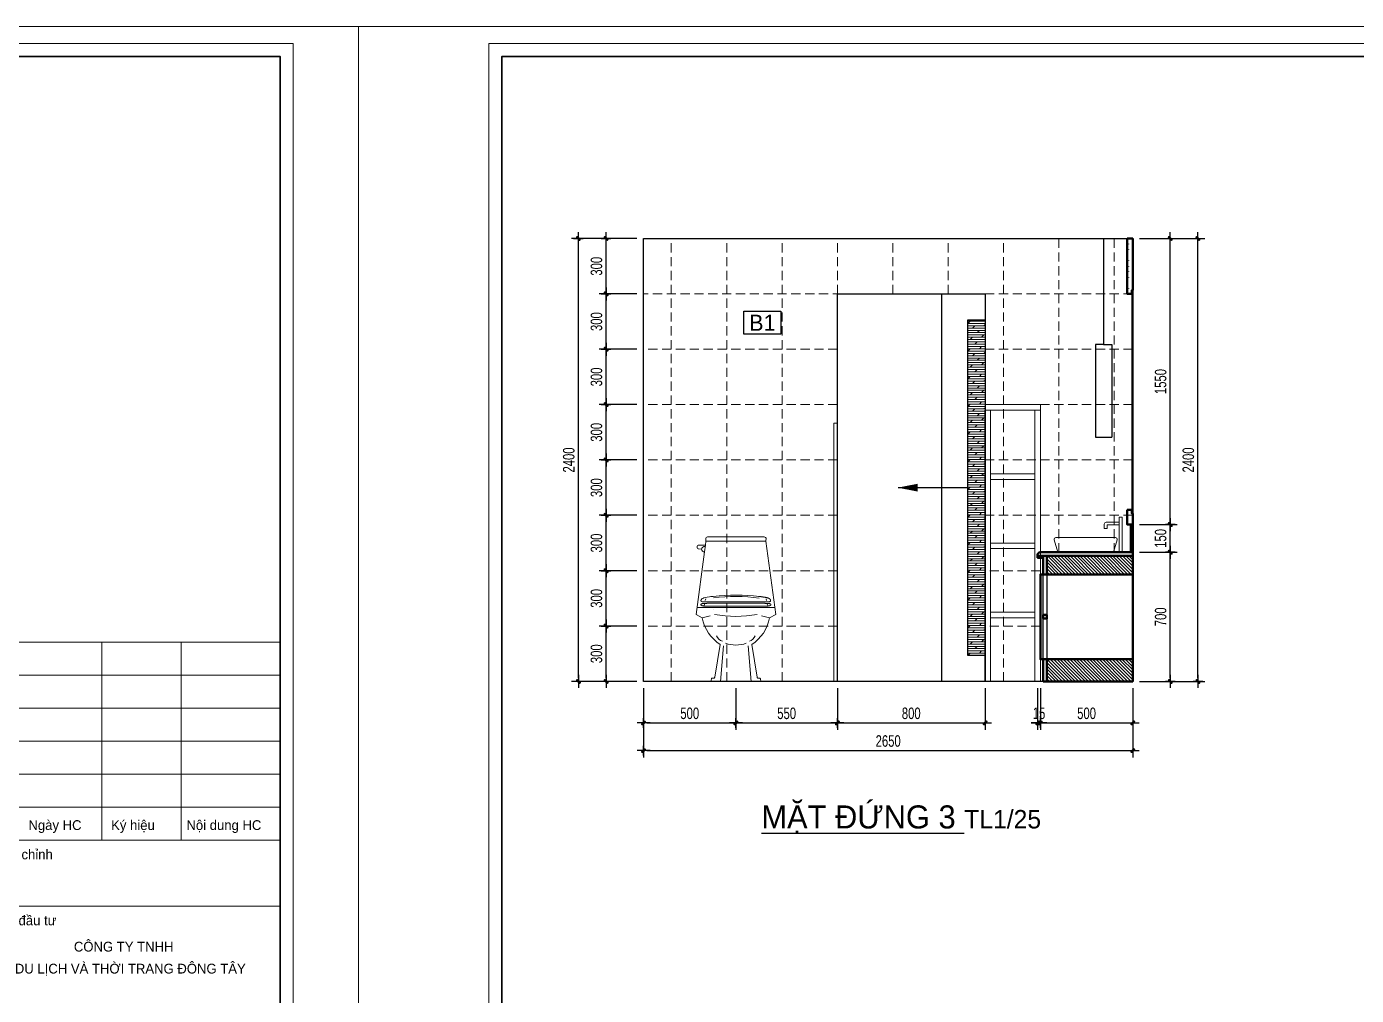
# Model space of a CAD drawing. Header units: inches. Extents: x 88947 to 296847, y 35049 to 161062.
# Drawn here: x 220800 to 228005, y 50801 to 56051 of the extents above; entities that cross this region are included whole.
import ezdxf
from ezdxf.enums import TextEntityAlignment as Align

# ---------------------------------------------------------------- set-up
doc = ezdxf.new("R2010")
doc.units = ezdxf.units.IN
doc.header["$MEASUREMENT"] = 0
doc.header["$PDMODE"] = 1
doc.linetypes.add('HIDDEN', pattern=[0.375, 0.25, -0.125])
for name, color, linetype, lineweight in [('A-Dims', 145, 'Continuous', 25), ('A-Text', 30, 'Continuous', 9), ('A-Wall', 2, 'Continuous', 35), ('DIM', 7, 'Continuous', 25), ('HACTH', 8, 'Continuous', 5), ('KHUNG 2', 144, 'Continuous', 18), ('KY HIEU', 4, 'Continuous', 25), ('NEN', 5, 'Continuous', 9), ('Net thay', 3, 'Continuous', 25), ('NETMANH', 192, 'Continuous', 18), ('THAY', 3, 'Continuous', 18), ('THIETBI', 55, 'Continuous', 13), ('TUONG', 4, 'Continuous', 50), ('vdung', 56, 'Continuous', 9)]:
    doc.layers.add(name, color=color, linetype=linetype, lineweight=lineweight)
doc.layers.add('text', color=2, linetype='Continuous')
doc.styles.add('FRANKO', font='VFRANKO.TTF')
doc.styles.add('VNI-HELVE-CONDENSE', font='VNARIAL.TTF', dxfattribs={"width": 0.7})
doc.dimstyles.new('TAS-25', dxfattribs={"dimscale": 25, "dimtxt": 2.5, "dimasz": 0.7, "dimexe": 1.5, "dimexo": 1.5, "dimgap": 0.8, "dimtad": 1, "dimdec": 0, "dimlfac": 0.5, "dimzin": 3, "dimdsep": 46, "dimtxsty": 'VNI-HELVE-CONDENSE', "dimblk": 'TICK', "dimcen": 2.5, "dimclrt": 71, "dimazin": 2, "dimtfac": 0.75, "dimtdec": 0, "dimtix": 1, "dimtmove": 2, "dimatfit": 2, "dimldrblk": 'TICK123', "dimfxl": 1.5, "dimtolj": 1, "dimtzin": 0, "dimarcsym": 0})
doc.dimstyles.new('TAS-50', dxfattribs={"dimscale": 25, "dimtxt": 2.5, "dimasz": 0.7, "dimexe": 1.5, "dimexo": 1.5, "dimgap": 0.8, "dimtad": 1, "dimdec": 0, "dimzin": 3, "dimdsep": 46, "dimtxsty": 'VNI-HELVE-CONDENSE', "dimblk": 'TICK', "dimcen": 2.5, "dimclrt": 71, "dimazin": 2, "dimtfac": 0.75, "dimtdec": 0, "dimtix": 1, "dimtmove": 2, "dimatfit": 2, "dimldrblk": 'TICK123', "dimfxl": 1.5, "dimtolj": 1, "dimtzin": 0, "dimarcsym": 0})

# ---------------------------------------------------------------- blocks, each defined once
blk = doc.blocks.new('khung ten')
at = {"layer": 'A-Wall', "ltscale": 0.7}
blk.add_lwpolyline([(267204, -219099), (305804, -219099), (305804, -190799), (267204, -190799)], close=True, dxfattribs=at)
at = {"layer": 'KHUNG 2', "ltscale": 0.7}
for p, q in [((301249, -199776), (305804, -199776)), ((303071, -202813), (303071, -199776)), ((304286, -202813), (304286, -199776)), ((301249, -200282), (305804, -200282)), ((301249, -200789), (305804, -200789)), ((305804, -201295), (301249, -201295)), ((301249, -201801), (305804, -201801)), ((301249, -202307), (305804, -202307)), ((301249, -202813), (305804, -202813)), ((301249, -203826), (305804, -203826))]:
    blk.add_line(p, q, dxfattribs=at)
blk.add_lwpolyline([(267004, -219299), (306004, -219299), (306004, -190599), (267004, -190599)], close=True, dxfattribs=at)
at = {"layer": 'NETMANH', "ltscale": 0.7}
blk.add_lwpolyline([(265004, -220042), (307004, -220042), (307004, -190342), (265004, -190342)], close=True, dxfattribs=at)
at = {"layer": 'text', "linetype": 'Continuous', "style": 'FRANKO'}
for s, p in [('Ngaøy HC', (301948, -202657)), ('Kyù hieäu', (303215, -202657)), ('Noäi dung HC', (304369, -202657)), ('Hieäu chænh', (301373, -203106)), ('Chuû ñaàu tö', (301373, -204118)), ('COÂNG TY TNHH ', (302644, -204520)), ('DU LÒCH VAØ THÔØI TRANG ÑOÂNG TAÂY', (301740, -204857))]:
    blk.add_text(s, height=150, dxfattribs=at).set_placement(p)
blk = doc.blocks.new('TICK')
at = {"layer": 'A-Dims', "color": 1}
for p, q in [((0, 1.5), (0, -1.5)), ((-2, 0), (2, 0))]:
    blk.add_line(p, q, dxfattribs=at)
at = {"layer": 'A-Dims', "color": 1, "const_width": 0.788}
blk.add_lwpolyline([(-0.33, -0.35), (0.38, 0.38)], dxfattribs=at)
at = {"layer": 'A-Dims', "color": 1, "const_width": 0.394}
for points in [[(0.24, 0.52, -0.414214), (0.52, 0.52, -1)], [(0.52, 0.52, -0.414214), (0.52, 0.24, -1)], [(-0.47, -0.21, 0.414214), (-0.47, -0.49, 1)], [(-0.47, -0.49, 0.414214), (-0.19, -0.49, 1)]]:
    blk.add_lwpolyline(points, format="xyb", dxfattribs=at)
blk = doc.blocks.new('TICK123')
at = {"layer": 'A-Dims', "color": 1}
blk.add_lwpolyline([(0.05, 0, 0, 0.84, 0), (-2.11, 0, 8.4, 8.4, 0)], format="xyseb", dxfattribs=at)
blk = doc.blocks.new('A$C3B8C3782')
at = {"layer": 'HACTH'}
h = blk.add_hatch(dxfattribs=at)
h.set_pattern_fill('ANSI31', color=256, scale=100, style=0)
h.set_pattern_definition([(45, (-50, 580), (-8.83883, 8.83883), [])])
h.paths.add_polyline_path([(465, 580), (465, 680), (0, 680), (0, 580)])
h = blk.add_hatch(dxfattribs=at)
h.set_pattern_fill('ANSI31', color=256, scale=100, style=0)
h.set_pattern_definition([(45, (-50, 0), (-8.83883, 8.83883), [])])
h.paths.add_polyline_path([(465, 0), (465, 120), (0, 120), (0, 0)])
at = {"layer": 'Net thay'}
for points in [[(157.6, 2400), (157.6, 1825.7)], [(157.6, 1825.7), (113.1, 1825.7), (113.1, 1324.3)], [(157.6, 1825.7), (202.2, 1825.7), (202.2, 1324.3)], [(202.2, 1324.3), (113.1, 1324.3)], [(465, 580), (465, 120)]]:
    blk.add_lwpolyline(points, dxfattribs=at)
blk.add_lwpolyline([(500, 580), (500, 120), (485, 120), (485, 580), (500, 580)], close=True, dxfattribs=at)
at = {"layer": 'THIETBI'}
blk.add_lwpolyline([(0, 2120), (5, 2120), (5, 910), (0, 910)], close=True, dxfattribs=at)
at = {"layer": 'TUONG'}
for points in [[(30, 2129.2), (30, 2100), (5, 2100), (5, 2120), (0, 2120), (0, 2400), (30, 2400), (30, 2370.8)], [(30, 2400), (20, 2400)], [(25, 2370.8), (25, 2369.2)], [(25, 2370.8), (30, 2370.8)], [(25, 2369.2), (30, 2369.2)], [(25, 2340.8), (25, 2339.2)], [(25, 2340.8), (30, 2340.8)], [(25, 2339.2), (30, 2339.2)], [(25, 2310.8), (25, 2309.2)], [(25, 2310.8), (30, 2310.8)], [(25, 2309.2), (30, 2309.2)], [(30, 2369.2), (30, 2340.8)], [(30, 2339.2), (30, 2310.8)], [(30, 2309.2), (30, 2280.8)], [(25, 2280.8), (25, 2279.2)], [(25, 2280.8), (30, 2280.8)], [(25, 2279.2), (30, 2279.2)], [(25, 2250.8), (25, 2249.2)], [(25, 2250.8), (30, 2250.8)], [(25, 2249.2), (30, 2249.2)], [(30, 2279.2), (30, 2250.8)], [(30, 2249.2), (30, 2220.8)], [(25, 2220.8), (25, 2219.2)], [(25, 2220.8), (30, 2220.8)], [(25, 2219.2), (30, 2219.2)], [(25, 2190.8), (25, 2189.2)], [(25, 2190.8), (30, 2190.8)], [(25, 2189.2), (30, 2189.2)], [(30, 2219.2), (30, 2190.8)], [(30, 2189.2), (30, 2160.8)], [(25, 2160.8), (25, 2159.2)], [(25, 2160.8), (30, 2160.8)], [(25, 2159.2), (30, 2159.2)], [(25, 2130.8), (25, 2129.2)], [(25, 2130.8), (30, 2130.8)], [(25, 2129.2), (30, 2129.2)], [(30, 2159.2), (30, 2130.8)], [(0, 850), (0, 700)], [(10, 850), (10, 700)], [(505, 700), (0, 700)], [(0, 700), (0, 0), (485, 0), (485, 120)], [(505, 680), (0, 680)], [(465, 580), (465, 680)], [(505, 700), (515, 690), (515, 680), (485, 680)], [(485, 680), (515, 680), (515, 670), (485, 670)], [(485, 580), (485, 680)], [(465, 0), (465, 120)], [(485, 0), (485, 120)]]:
    blk.add_lwpolyline(points, dxfattribs=at)
for points in [[(30, 930), (5, 930), (5, 910), (0, 910), (0, 850), (30, 850), (30, 930), (30, 930)], [(0, 580), (500, 580), (500, 120), (0, 120)], [(465, 360), (485, 360), (485, 340), (465, 340)]]:
    blk.add_lwpolyline(points, close=True, dxfattribs=at)
at = {"layer": 'vdung', "ltscale": 0.5}
blk.add_lwpolyline([(72.6, 700), (57.6, 700), (57.6, 890.6), (72.6, 890.6)], close=True, dxfattribs=at)
blk.add_lwpolyline([(72.6, 862.7), (144.3, 862.7, -0.414214), (154.3, 852.7), (154.3, 828.2)], format="xyb", dxfattribs=at)
for points in [[(72.6, 847.7), (139.3, 847.7), (139.3, 828.2)], [(154.3, 828.2), (139.3, 828.2)]]:
    blk.add_lwpolyline(points, dxfattribs=at)
blk.add_lwpolyline([(405.8, 700), (426, 767.1, 0.502854), (416.5, 780), (93.5, 780, 0.502854), (84, 767.1), (104.2, 700)], format="xyb", close=True, dxfattribs=at)
blk = doc.blocks.new('Xi-mdung')
for p, q in [((-165.1, 738.6), (-170.2, 702.3)), ((-162.1, 759.3), (162.1, 759.3)), ((-163.4, 447.4), (-166.4, 437.6)), ((163.4, 447.4), (166.4, 437.6)), ((-210.4, 400), (210.4, 400)), ((-189.8, 415.6), (-189.8, 415.6)), ((-189.8, 415.6), (-189.5, 414.9)), ((-189.5, 414.9), (-189.2, 414.3)), ((-189.2, 414.3), (-188.9, 413.9)), ((-188.9, 413.9), (-188.6, 413.6)), ((-188.6, 413.6), (-188.2, 413.3)), ((-188.2, 413.3), (-187.9, 413)), ((-187.9, 413), (-187.6, 412.7)), ((-187.6, 412.7), (-187.2, 412.4)), ((-187.2, 412.4), (-186.9, 412.1)), ((-186.9, 412.1), (-186.5, 411.9)), ((-186.5, 411.9), (-186.1, 411.6)), ((-186.1, 411.6), (-185.7, 411.4)), ((-185.7, 411.4), (-185.3, 411.2)), ((-184.8, 411), (-184.4, 410.8)), ((-184.4, 410.8), (-183.9, 410.6)), ((-183.9, 410.6), (-183.3, 410.4)), ((-183.3, 410.4), (-182.8, 410.2)), ((-182.8, 410.2), (-182.3, 410.1)), ((-182.3, 410.1), (-181.7, 410)), ((-179.1, 432), (-181.9, 432)), ((-179.1, 432), (-181.9, 432)), ((-181.7, 410), (-181.2, 409.8)), ((-181.2, 409.8), (-180.6, 409.7)), ((-180.6, 409.7), (-180, 409.6)), ((-180, 409.6), (-179.4, 409.4)), ((-179.4, 409.4), (-178.8, 409.3)), ((0, 432), (-179.1, 432)), ((-178.8, 409.3), (-178.1, 409.2)), ((-178.1, 409.2), (-177.4, 409.1)), ((-177.4, 409.1), (-176.7, 409)), ((-176.7, 409), (-175.9, 408.8)), ((-175.9, 408.8), (-175.1, 408.7)), ((-175.1, 408.7), (-174.3, 408.6)), ((-174.3, 408.6), (-173.3, 408.4)), ((-173.3, 408.4), (-172.3, 408.3)), ((-170.2, 419.1), (-172.5, 412)), ((-172.3, 408.3), (-171.2, 408.2)), ((-171.2, 408.2), (-170, 408.1)), ((-170, 408.1), (-168.7, 408)), ((0, 408), (-168.7, 408)), ((0, 424), (-136.8, 424)), ((0, 432), (179.1, 432)), ((0, 424), (136.8, 424)), ((0, 408), (168.7, 408)), ((170, 408.1), (168.7, 408)), ((171.2, 408.2), (170, 408.1)), ((170.2, 419.1), (172.5, 412)), ((172.3, 408.3), (171.2, 408.2)), ((173.3, 408.4), (172.3, 408.3)), ((174.3, 408.6), (173.3, 408.4)), ((175.1, 408.7), (174.3, 408.6)), ((175.9, 408.8), (175.1, 408.7)), ((176.7, 409), (175.9, 408.8)), ((177.4, 409.1), (176.7, 409)), ((178.1, 409.2), (177.4, 409.1)), ((178.8, 409.3), (178.1, 409.2)), ((179.4, 409.4), (178.8, 409.3)), ((179.1, 432), (181.9, 432)), ((180, 409.6), (179.4, 409.4)), ((180.6, 409.7), (180, 409.6)), ((181.2, 409.8), (180.6, 409.7)), ((181.7, 410), (181.2, 409.8)), ((182.3, 410.1), (181.7, 410)), ((182.8, 410.2), (182.3, 410.1)), ((183.3, 410.4), (182.8, 410.2)), ((183.9, 410.6), (183.3, 410.4)), ((184.4, 410.8), (183.9, 410.6)), ((184.8, 411), (184.4, 410.8)), ((185.3, 411.2), (184.8, 411)), ((185.7, 411.4), (185.3, 411.2)), ((186.1, 411.6), (185.7, 411.4)), ((186.5, 411.9), (186.1, 411.6)), ((186.9, 412.1), (186.5, 411.9)), ((187.2, 412.4), (186.9, 412.1)), ((187.6, 412.7), (187.2, 412.4)), ((187.9, 413), (187.6, 412.7)), ((188.2, 413.3), (187.9, 413)), ((188.6, 413.6), (188.2, 413.3)), ((188.9, 413.9), (188.6, 413.6)), ((189.2, 414.3), (188.9, 413.9)), ((189.5, 414.9), (189.2, 414.3)), ((189.8, 415.6), (189.5, 414.9)), ((189.8, 415.6), (189.8, 415.6)), ((-182.5, 344), (-138.6, 355.4)), ((182.5, 344), (138.6, 355.4)), ((66.4, 192), (82.9, 0))]:
    blk.add_line(p, q)
blk.add_lwpolyline([(182.5, 344, -0.204545), (85.5, 200), (115, 23, 0.414214), (120, 18), (128, 18, -0.414214), (133, 13), (135.5, 0), (-135.5, 0), (-133, 13, -0.414214), (-128, 18), (-120, 18, 0.414214), (-115, 23), (-85.5, 200, -0.204545), (-182.5, 344), (-215.7, 362.8), (-170.2, 702.3, -0.420661), (-185.7, 715.9), (-201.8, 718.6, -0.414214), (-209.8, 726.6), (-209.8, 730.6, -0.414214), (-201.8, 738.6), (-165.1, 738.6), (-162.1, 759.3), (-163.3, 775.4, -0.283785), (-149, 784.3), (149, 784.3, -0.283785), (163.3, 775.4), (162.1, 759.3), (215.7, 362.8)], format="xyb", close=True)
for points in [[(127.4, 459.8, 0.066661), (-122.7, 460), (-136.4, 459.4), (-143.1, 458), (-156, 456.1), (-166.2, 454.4), (-173, 452.6), (-179.3, 449.8), (-184.1, 447.6), (-189.3, 438.6), (-187.4, 433), (-181.9, 432)], [(126.4, 451.8, 0.066716), (-121.8, 452.1, 0.059522)], [(-104.8, 247.2, 0.247354), (-73, 217.6, 0.247354)], [(73, 217.6, 0.247354), (104.8, 247.2, 0.247354)], [(0, 196.7, 0.092349), (55.8, 207, 0.073236)]]:
    blk.add_lwpolyline(points, format="xyb")
for points in [[(122.7, 460), (127.4, 459.8), (131.2, 459.5), (134.3, 459.3), (136.8, 459.1), (138.9, 458.8), (140.6, 458.5), (142.1, 458.3), (143.6, 458), (145, 457.8), (146.5, 457.5), (148, 457.3), (149.5, 457.1), (151.1, 456.8), (152.6, 456.6), (154.1, 456.4), (155.5, 456.1), (157, 455.9), (158.3, 455.7), (159.7, 455.5), (161, 455.3), (162.2, 455), (163.4, 454.8), (164.5, 454.6), (165.6, 454.4), (166.7, 454.2), (167.6, 453.9), (168.6, 453.7), (169.5, 453.5), (170.4, 453.2), (171.2, 453), (172.1, 452.7), (172.9, 452.5), (173.7, 452.2), (174.5, 451.9), (175.3, 451.5), (176.1, 451.2), (176.9, 450.9), (177.6, 450.6), (178.3, 450.3), (179.1, 449.9), (179.7, 449.6), (180.4, 449.3), (181, 449), (181.7, 448.6), (182.3, 448.2), (182.9, 447.7), (183.5, 447.1), (184.2, 446.5), (184.8, 445.7), (185.4, 444.9), (186, 443.9), (186.5, 443), (187, 441.9), (187.4, 440.9), (187.8, 439.8), (188, 438.7), (188, 437.6), (188, 436.6), (187.7, 435.6), (187.2, 434.7), (186.4, 433.8), (185.2, 433.1), (183.8, 432.5), (181.9, 432)], [(-136.8, 424), (-139.4, 423.8), (-141.7, 423.7), (-143.7, 423.6), (-145.3, 423.6), (-146.8, 423.5), (-148.1, 423.5), (-149.3, 423.5), (-150.4, 423.4), (-151.5, 423.4), (-152.6, 423.3), (-153.7, 423.3), (-154.7, 423.2), (-155.7, 423.2), (-156.7, 423.1), (-157.7, 423), (-158.6, 423), (-159.6, 423), (-160.5, 422.9), (-161.4, 422.9), (-162.3, 422.9), (-163.2, 422.9), (-164.1, 422.9), (-165, 422.9), (-165.9, 422.9), (-166.8, 422.9), (-167.7, 422.9), (-168.7, 422.9), (-169.6, 422.9), (-170.5, 422.8), (-171.5, 422.8), (-172.4, 422.8), (-173.4, 422.7), (-174.3, 422.6), (-175.2, 422.5), (-176.2, 422.4), (-177.1, 422.3), (-178, 422.1), (-178.9, 422), (-179.7, 421.9), (-180.5, 421.7), (-181.3, 421.6), (-182, 421.5), (-182.8, 421.4), (-183.5, 421.2), (-184.3, 421), (-185.1, 420.7), (-186, 420.3), (-187, 419.8), (-188.1, 419.2), (-189, 418.5)], [(-185.3, 411.2), (-184.8, 411)], [(136.8, 424), (139.4, 423.8), (141.7, 423.7), (143.7, 423.6), (145.3, 423.6), (146.8, 423.5), (148.1, 423.5), (149.3, 423.5), (150.4, 423.4), (151.5, 423.4), (152.6, 423.3), (153.7, 423.3), (154.7, 423.2), (155.7, 423.2), (156.7, 423.1), (157.7, 423), (158.6, 423), (159.6, 423), (160.5, 422.9), (161.4, 422.9), (162.3, 422.9), (163.2, 422.9), (164.1, 422.9), (165, 422.9), (165.9, 422.9), (166.8, 422.9), (167.7, 422.9), (168.7, 422.9), (169.6, 422.9), (170.5, 422.8), (171.5, 422.8), (172.4, 422.8), (173.4, 422.7), (174.3, 422.6), (175.2, 422.5), (176.2, 422.4), (177.1, 422.3), (178, 422.1), (178.9, 422), (179.7, 421.9), (180.5, 421.7), (181.3, 421.6), (182, 421.5), (182.8, 421.4), (183.5, 421.2), (184.3, 421), (185.1, 420.7), (186, 420.3), (187, 419.8), (188.1, 419.2), (189, 418.5)], [(-66.4, 192), (-82.9, 0)]]:
    blk.add_lwpolyline(points)
at = {"const_width": 0.05}
for points in [[(-118.7, 400), (-128.8, 367.1)], [(118.7, 400), (128.8, 367.1)]]:
    blk.add_lwpolyline(points, dxfattribs=at)
for centre, radius, start, end in [((-171.3, 716.7), 14.4, 69.50249, 183.06676), ((-184.3, 415.7), 5.46, 149.27618, 180.68617), ((0, 1029.3), 676.7, 260.16585, 279.83415), ((184.3, 415.7), 5.46, 359.31383, 30.72382), ((-0.2, 351.6), 154.9, 248.98349, 270.08838)]:
    blk.add_arc(centre, radius, start, end)
blk = doc.blocks.new('syb-floor')
at = {"linetype": 'Continuous'}
blk.add_lwpolyline([(-4.79, -2.5), (-4.79, 2.5), (3.22, 2.5), (3.22, -2.5)], close=True, dxfattribs=at)
blk.add_attdef('SYB-FLOOR', text='', height=2.5, dxfattribs=at).set_placement((-0.78, 0), align=Align.MIDDLE_CENTER)
blk = doc.blocks.new('*D4254')
at = {"layer": 'Defpoints', "color": 0}
for p in [(224142.6, 52502.6), (224642.6, 52502.6), (224642.6, 52277.3)]:
    blk.add_point(p, dxfattribs=at)
at = {"layer": 'DIM', "color": 0, "lineweight": -2}
for p, q in [((224142.6, 52465.1), (224142.6, 52239.8)), ((224642.6, 52465.1), (224642.6, 52239.8)), ((224160.1, 52277.3), (224625.1, 52277.3))]:
    blk.add_line(p, q, dxfattribs=at)
at = {"layer": 'DIM', "color": 0, "lineweight": -2, "xscale": 17.5, "yscale": 17.5, "zscale": 17.5, "rotation": 180}
blk.add_blockref('TICK', (224142.6, 52277.3), dxfattribs=at)
at = {"layer": 'DIM', "color": 0, "lineweight": -2, "xscale": 17.5, "yscale": 17.5, "zscale": 17.5}
blk.add_blockref('TICK', (224642.6, 52277.3), dxfattribs=at)
at = {"layer": 'DIM', "color": 71, "insert": (224392.6, 52329.2), "char_height": 62.5, "attachment_point": 5, "style": 'VNI-HELVE-CONDENSE'}
blk.add_mtext('\\A1;500', dxfattribs=at)
blk = doc.blocks.new('*D4255')
at = {"layer": 'Defpoints', "color": 0}
for p in [(224642.6, 52502.6), (225192.6, 52502.6), (225192.6, 52277.3)]:
    blk.add_point(p, dxfattribs=at)
at = {"layer": 'DIM', "color": 0, "lineweight": -2}
for p, q in [((224642.6, 52465.1), (224642.6, 52239.8)), ((225192.6, 52465.1), (225192.6, 52239.8)), ((224660.1, 52277.3), (225175.1, 52277.3))]:
    blk.add_line(p, q, dxfattribs=at)
at = {"layer": 'DIM', "color": 0, "lineweight": -2, "xscale": 17.5, "yscale": 17.5, "zscale": 17.5, "rotation": 180}
blk.add_blockref('TICK', (224642.6, 52277.3), dxfattribs=at)
at = {"layer": 'DIM', "color": 0, "lineweight": -2, "xscale": 17.5, "yscale": 17.5, "zscale": 17.5}
blk.add_blockref('TICK', (225192.6, 52277.3), dxfattribs=at)
at = {"layer": 'DIM', "color": 71, "insert": (224917.6, 52329.2), "char_height": 62.5, "attachment_point": 5, "style": 'VNI-HELVE-CONDENSE'}
blk.add_mtext('\\A1;550', dxfattribs=at)
blk = doc.blocks.new('*D4256')
at = {"layer": 'Defpoints', "color": 0}
for p in [(225192.6, 52502.6), (225992.6, 52502.6), (225992.6, 52277.3)]:
    blk.add_point(p, dxfattribs=at)
at = {"layer": 'DIM', "color": 0, "lineweight": -2}
for p, q in [((225192.6, 52465.1), (225192.6, 52239.8)), ((225992.6, 52465.1), (225992.6, 52239.8)), ((225210.1, 52277.3), (225975.1, 52277.3))]:
    blk.add_line(p, q, dxfattribs=at)
at = {"layer": 'DIM', "color": 0, "lineweight": -2, "xscale": 17.5, "yscale": 17.5, "zscale": 17.5, "rotation": 180}
blk.add_blockref('TICK', (225192.6, 52277.3), dxfattribs=at)
at = {"layer": 'DIM', "color": 0, "lineweight": -2, "xscale": 17.5, "yscale": 17.5, "zscale": 17.5}
blk.add_blockref('TICK', (225992.6, 52277.3), dxfattribs=at)
at = {"layer": 'DIM', "color": 71, "insert": (225592.6, 52329.2), "char_height": 62.5, "attachment_point": 5, "style": 'VNI-HELVE-CONDENSE'}
blk.add_mtext('\\A1;800', dxfattribs=at)
blk = doc.blocks.new('*D4257')
at = {"layer": 'Defpoints', "color": 0}
for p in [(226277.6, 52502.6), (226292.6, 52502.6), (226292.6, 52277.3)]:
    blk.add_point(p, dxfattribs=at)
at = {"layer": 'DIM', "color": 0, "lineweight": -2}
for p, q in [((226277.6, 52465.1), (226277.6, 52239.8)), ((226292.6, 52465.1), (226292.6, 52239.8)), ((226260.1, 52277.3), (226242.6, 52277.3)), ((226277.6, 52277.3), (226292.6, 52277.3)), ((226310.1, 52277.3), (226327.6, 52277.3))]:
    blk.add_line(p, q, dxfattribs=at)
at = {"layer": 'DIM', "color": 0, "lineweight": -2, "xscale": 17.5, "yscale": 17.5, "zscale": 17.5}
blk.add_blockref('TICK', (226277.6, 52277.3), dxfattribs=at)
at = {"layer": 'DIM', "color": 0, "lineweight": -2, "xscale": 17.5, "yscale": 17.5, "zscale": 17.5, "rotation": 180}
blk.add_blockref('TICK', (226292.6, 52277.3), dxfattribs=at)
at = {"layer": 'DIM', "color": 71, "insert": (226285.1, 52329.2), "char_height": 62.5, "attachment_point": 5, "style": 'VNI-HELVE-CONDENSE'}
blk.add_mtext('\\A1;15', dxfattribs=at)
blk = doc.blocks.new('*D4258')
at = {"layer": 'Defpoints', "color": 0}
for p in [(226292.6, 52502.6), (226792.6, 52502.6), (226792.6, 52277.3)]:
    blk.add_point(p, dxfattribs=at)
at = {"layer": 'DIM', "color": 0, "lineweight": -2}
for p, q in [((226292.6, 52465.1), (226292.6, 52239.8)), ((226792.6, 52465.1), (226792.6, 52239.8)), ((226310.1, 52277.3), (226775.1, 52277.3))]:
    blk.add_line(p, q, dxfattribs=at)
at = {"layer": 'DIM', "color": 0, "lineweight": -2, "xscale": 17.5, "yscale": 17.5, "zscale": 17.5, "rotation": 180}
blk.add_blockref('TICK', (226292.6, 52277.3), dxfattribs=at)
at = {"layer": 'DIM', "color": 0, "lineweight": -2, "xscale": 17.5, "yscale": 17.5, "zscale": 17.5}
blk.add_blockref('TICK', (226792.6, 52277.3), dxfattribs=at)
at = {"layer": 'DIM', "color": 71, "insert": (226542.6, 52329.2), "char_height": 62.5, "attachment_point": 5, "style": 'VNI-HELVE-CONDENSE'}
blk.add_mtext('\\A1;500', dxfattribs=at)
blk = doc.blocks.new('*D4259')
at = {"layer": 'Defpoints', "color": 0}
for p in [(224142.6, 52352.5), (226792.6, 52352.6), (226792.6, 52127.3)]:
    blk.add_point(p, dxfattribs=at)
at = {"layer": 'DIM', "color": 0, "lineweight": -2}
for p, q in [((224142.6, 52315), (224142.6, 52089.8)), ((226792.6, 52315.1), (226792.6, 52089.8)), ((224160.1, 52127.3), (226775.1, 52127.3))]:
    blk.add_line(p, q, dxfattribs=at)
at = {"layer": 'DIM', "color": 0, "lineweight": -2, "xscale": 17.5, "yscale": 17.5, "zscale": 17.5, "rotation": 180}
blk.add_blockref('TICK', (224142.6, 52127.3), dxfattribs=at)
at = {"layer": 'DIM', "color": 0, "lineweight": -2, "xscale": 17.5, "yscale": 17.5, "zscale": 17.5}
blk.add_blockref('TICK', (226792.6, 52127.3), dxfattribs=at)
at = {"layer": 'DIM', "color": 71, "insert": (225467.6, 52179.2), "char_height": 62.5, "attachment_point": 5, "style": 'VNI-HELVE-CONDENSE'}
blk.add_mtext('\\A1;2650', dxfattribs=at)
blk = doc.blocks.new('*D4260')
at = {"layer": 'Defpoints', "color": 0}
for p in [(226792.6, 53202.6), (226995.9, 53202.6), (226792.6, 52502.6)]:
    blk.add_point(p, dxfattribs=at)
at = {"layer": 'DIM', "color": 0, "lineweight": -2}
for p, q in [((226830.1, 53202.6), (227033.4, 53202.6)), ((226995.9, 52520.1), (226995.9, 53185.1)), ((226830.1, 52502.6), (227033.4, 52502.6))]:
    blk.add_line(p, q, dxfattribs=at)
at = {"layer": 'DIM', "color": 0, "lineweight": -2, "xscale": 17.5, "yscale": 17.5, "zscale": 17.5}
for p, rotation in [((226995.9, 53202.6), 90), ((226995.9, 52502.6), 270)]:
    blk.add_blockref('TICK', p, dxfattribs=dict(at, rotation=rotation))
at = {"layer": 'DIM', "color": 71, "insert": (226944, 52852.6), "char_height": 62.5, "attachment_point": 5, "rotation": 90, "style": 'VNI-HELVE-CONDENSE'}
blk.add_mtext('\\A1;700', dxfattribs=at)
blk = doc.blocks.new('*D4261')
at = {"layer": 'Defpoints', "color": 0}
for p in [(226792.6, 53352.6), (226995.9, 53352.6), (226792.6, 53202.6)]:
    blk.add_point(p, dxfattribs=at)
at = {"layer": 'DIM', "color": 0, "lineweight": -2}
for p, q in [((226830.1, 53352.6), (227033.4, 53352.6)), ((226995.9, 53220.1), (226995.9, 53335.1)), ((226830.1, 53202.6), (227033.4, 53202.6))]:
    blk.add_line(p, q, dxfattribs=at)
at = {"layer": 'DIM', "color": 0, "lineweight": -2, "xscale": 17.5, "yscale": 17.5, "zscale": 17.5}
for p, rotation in [((226995.9, 53352.6), 90), ((226995.9, 53202.6), 270)]:
    blk.add_blockref('TICK', p, dxfattribs=dict(at, rotation=rotation))
at = {"layer": 'DIM', "color": 71, "insert": (226944, 53277.6), "char_height": 62.5, "attachment_point": 5, "rotation": 90, "style": 'VNI-HELVE-CONDENSE'}
blk.add_mtext('\\A1;150', dxfattribs=at)
blk = doc.blocks.new('*D4262')
at = {"layer": 'Defpoints', "color": 0}
for p in [(226942.6, 54902.6), (227145.9, 54902.6), (226830.1, 52502.6)]:
    blk.add_point(p, dxfattribs=at)
at = {"layer": 'DIM', "color": 0, "lineweight": -2}
for p, q in [((226980.1, 54902.6), (227183.4, 54902.6)), ((227145.9, 52520.1), (227145.9, 54885.1)), ((226867.6, 52502.6), (227183.4, 52502.6))]:
    blk.add_line(p, q, dxfattribs=at)
at = {"layer": 'DIM', "color": 0, "lineweight": -2, "xscale": 17.5, "yscale": 17.5, "zscale": 17.5}
for p, rotation in [((227145.9, 54902.6), 90), ((227145.9, 52502.6), 270)]:
    blk.add_blockref('TICK', p, dxfattribs=dict(at, rotation=rotation))
at = {"layer": 'DIM', "color": 71, "insert": (227094, 53702.6), "char_height": 62.5, "attachment_point": 5, "rotation": 90, "style": 'VNI-HELVE-CONDENSE'}
blk.add_mtext('\\A1;2400', dxfattribs=at)
blk = doc.blocks.new('*D4263')
at = {"layer": 'Defpoints', "color": 0}
for p in [(226792.6, 54902.6), (226995.9, 54902.6), (226792.6, 53352.6)]:
    blk.add_point(p, dxfattribs=at)
at = {"layer": 'DIM', "color": 0, "lineweight": -2}
for p, q in [((226830.1, 54902.6), (227033.4, 54902.6)), ((226995.9, 53370.1), (226995.9, 54885.1)), ((226830.1, 53352.6), (227033.4, 53352.6))]:
    blk.add_line(p, q, dxfattribs=at)
at = {"layer": 'DIM', "color": 0, "lineweight": -2, "xscale": 17.5, "yscale": 17.5, "zscale": 17.5}
for p, rotation in [((226995.9, 54902.6), 90), ((226995.9, 53352.6), 270)]:
    blk.add_blockref('TICK', p, dxfattribs=dict(at, rotation=rotation))
at = {"layer": 'DIM', "color": 71, "insert": (226944, 54127.6), "char_height": 62.5, "attachment_point": 5, "rotation": 90, "style": 'VNI-HELVE-CONDENSE'}
blk.add_mtext('\\A1;1550', dxfattribs=at)
blk = doc.blocks.new('*D4279')
at = {"layer": 'Defpoints', "color": 0}
for p in [(223939.4, 52802.6), (224142.6, 52802.6), (224142.6, 52502.6)]:
    blk.add_point(p, dxfattribs=at)
at = {"layer": 'DIM', "color": 0, "lineweight": -2}
for p, q in [((224105.1, 52802.6), (223901.9, 52802.6)), ((223939.4, 52520.1), (223939.4, 52785.1)), ((224105.1, 52502.6), (223901.9, 52502.6))]:
    blk.add_line(p, q, dxfattribs=at)
at = {"layer": 'DIM', "color": 0, "lineweight": -2, "xscale": 17.5, "yscale": 17.5, "zscale": 17.5}
for p, rotation in [((223939.4, 52802.6), 90), ((223939.4, 52502.6), 270)]:
    blk.add_blockref('TICK', p, dxfattribs=dict(at, rotation=rotation))
at = {"layer": 'DIM', "color": 71, "insert": (223887.4, 52652.6), "char_height": 62.5, "attachment_point": 5, "rotation": 90, "style": 'VNI-HELVE-CONDENSE'}
blk.add_mtext('\\A1;300', dxfattribs=at)
blk = doc.blocks.new('*D4280')
at = {"layer": 'Defpoints', "color": 0}
for p in [(223939.4, 53102.6), (224142.6, 53102.6), (224142.6, 52802.6)]:
    blk.add_point(p, dxfattribs=at)
at = {"layer": 'DIM', "color": 0, "lineweight": -2}
for p, q in [((224105.1, 53102.6), (223901.9, 53102.6)), ((223939.4, 52820.1), (223939.4, 53085.1)), ((224105.1, 52802.6), (223901.9, 52802.6))]:
    blk.add_line(p, q, dxfattribs=at)
at = {"layer": 'DIM', "color": 0, "lineweight": -2, "xscale": 17.5, "yscale": 17.5, "zscale": 17.5}
for p, rotation in [((223939.4, 53102.6), 90), ((223939.4, 52802.6), 270)]:
    blk.add_blockref('TICK', p, dxfattribs=dict(at, rotation=rotation))
at = {"layer": 'DIM', "color": 71, "insert": (223887.4, 52952.6), "char_height": 62.5, "attachment_point": 5, "rotation": 90, "style": 'VNI-HELVE-CONDENSE'}
blk.add_mtext('\\A1;300', dxfattribs=at)
blk = doc.blocks.new('*D4281')
at = {"layer": 'Defpoints', "color": 0}
for p in [(223939.4, 53402.6), (224142.6, 53402.6), (224142.6, 53102.6)]:
    blk.add_point(p, dxfattribs=at)
at = {"layer": 'DIM', "color": 0, "lineweight": -2}
for p, q in [((224105.1, 53402.6), (223901.9, 53402.6)), ((223939.4, 53120.1), (223939.4, 53385.1)), ((224105.1, 53102.6), (223901.9, 53102.6))]:
    blk.add_line(p, q, dxfattribs=at)
at = {"layer": 'DIM', "color": 0, "lineweight": -2, "xscale": 17.5, "yscale": 17.5, "zscale": 17.5}
for p, rotation in [((223939.4, 53402.6), 90), ((223939.4, 53102.6), 270)]:
    blk.add_blockref('TICK', p, dxfattribs=dict(at, rotation=rotation))
at = {"layer": 'DIM', "color": 71, "insert": (223887.4, 53252.6), "char_height": 62.5, "attachment_point": 5, "rotation": 90, "style": 'VNI-HELVE-CONDENSE'}
blk.add_mtext('\\A1;300', dxfattribs=at)
blk = doc.blocks.new('*D4282')
at = {"layer": 'Defpoints', "color": 0}
for p in [(223939.4, 53702.6), (224142.6, 53702.6), (224142.6, 53402.6)]:
    blk.add_point(p, dxfattribs=at)
at = {"layer": 'DIM', "color": 0, "lineweight": -2}
for p, q in [((224105.1, 53702.6), (223901.9, 53702.6)), ((223939.4, 53420.1), (223939.4, 53685.1)), ((224105.1, 53402.6), (223901.9, 53402.6))]:
    blk.add_line(p, q, dxfattribs=at)
at = {"layer": 'DIM', "color": 0, "lineweight": -2, "xscale": 17.5, "yscale": 17.5, "zscale": 17.5}
for p, rotation in [((223939.4, 53702.6), 90), ((223939.4, 53402.6), 270)]:
    blk.add_blockref('TICK', p, dxfattribs=dict(at, rotation=rotation))
at = {"layer": 'DIM', "color": 71, "insert": (223887.4, 53552.6), "char_height": 62.5, "attachment_point": 5, "rotation": 90, "style": 'VNI-HELVE-CONDENSE'}
blk.add_mtext('\\A1;300', dxfattribs=at)
blk = doc.blocks.new('*D4283')
at = {"layer": 'Defpoints', "color": 0}
for p in [(223939.4, 54002.6), (224142.6, 54002.6), (224142.6, 53702.6)]:
    blk.add_point(p, dxfattribs=at)
at = {"layer": 'DIM', "color": 0, "lineweight": -2}
for p, q in [((224105.1, 54002.6), (223901.9, 54002.6)), ((223939.4, 53720.1), (223939.4, 53985.1)), ((224105.1, 53702.6), (223901.9, 53702.6))]:
    blk.add_line(p, q, dxfattribs=at)
at = {"layer": 'DIM', "color": 0, "lineweight": -2, "xscale": 17.5, "yscale": 17.5, "zscale": 17.5}
for p, rotation in [((223939.4, 54002.6), 90), ((223939.4, 53702.6), 270)]:
    blk.add_blockref('TICK', p, dxfattribs=dict(at, rotation=rotation))
at = {"layer": 'DIM', "color": 71, "insert": (223887.4, 53852.6), "char_height": 62.5, "attachment_point": 5, "rotation": 90, "style": 'VNI-HELVE-CONDENSE'}
blk.add_mtext('\\A1;300', dxfattribs=at)
blk = doc.blocks.new('*D4284')
at = {"layer": 'Defpoints', "color": 0}
for p in [(223939.4, 54302.6), (224142.6, 54302.6), (224142.6, 54002.6)]:
    blk.add_point(p, dxfattribs=at)
at = {"layer": 'DIM', "color": 0, "lineweight": -2}
for p, q in [((224105.1, 54302.6), (223901.9, 54302.6)), ((223939.4, 54020.1), (223939.4, 54285.1)), ((224105.1, 54002.6), (223901.9, 54002.6))]:
    blk.add_line(p, q, dxfattribs=at)
at = {"layer": 'DIM', "color": 0, "lineweight": -2, "xscale": 17.5, "yscale": 17.5, "zscale": 17.5}
for p, rotation in [((223939.4, 54302.6), 90), ((223939.4, 54002.6), 270)]:
    blk.add_blockref('TICK', p, dxfattribs=dict(at, rotation=rotation))
at = {"layer": 'DIM', "color": 71, "insert": (223887.4, 54152.6), "char_height": 62.5, "attachment_point": 5, "rotation": 90, "style": 'VNI-HELVE-CONDENSE'}
blk.add_mtext('\\A1;300', dxfattribs=at)
blk = doc.blocks.new('*D4285')
at = {"layer": 'Defpoints', "color": 0}
for p in [(223939.4, 54602.6), (224142.6, 54602.6), (224142.6, 54302.6)]:
    blk.add_point(p, dxfattribs=at)
at = {"layer": 'DIM', "color": 0, "lineweight": -2}
for p, q in [((224105.1, 54602.6), (223901.9, 54602.6)), ((223939.4, 54320.1), (223939.4, 54585.1)), ((224105.1, 54302.6), (223901.9, 54302.6))]:
    blk.add_line(p, q, dxfattribs=at)
at = {"layer": 'DIM', "color": 0, "lineweight": -2, "xscale": 17.5, "yscale": 17.5, "zscale": 17.5}
for p, rotation in [((223939.4, 54602.6), 90), ((223939.4, 54302.6), 270)]:
    blk.add_blockref('TICK', p, dxfattribs=dict(at, rotation=rotation))
at = {"layer": 'DIM', "color": 71, "insert": (223887.4, 54452.6), "char_height": 62.5, "attachment_point": 5, "rotation": 90, "style": 'VNI-HELVE-CONDENSE'}
blk.add_mtext('\\A1;300', dxfattribs=at)
blk = doc.blocks.new('*D4286')
at = {"layer": 'Defpoints', "color": 0}
for p in [(223789.4, 54902.6), (223992.6, 54902.6), (224105.1, 52502.6)]:
    blk.add_point(p, dxfattribs=at)
at = {"layer": 'DIM', "color": 0, "lineweight": -2}
for p, q in [((223955.1, 54902.6), (223751.9, 54902.6)), ((223789.4, 52520.1), (223789.4, 54885.1)), ((224067.6, 52502.6), (223751.9, 52502.6))]:
    blk.add_line(p, q, dxfattribs=at)
at = {"layer": 'DIM', "color": 0, "lineweight": -2, "xscale": 17.5, "yscale": 17.5, "zscale": 17.5}
for p, rotation in [((223789.4, 54902.6), 90), ((223789.4, 52502.6), 270)]:
    blk.add_blockref('TICK', p, dxfattribs=dict(at, rotation=rotation))
at = {"layer": 'DIM', "color": 71, "insert": (223737.5, 53702.6), "char_height": 62.5, "attachment_point": 5, "rotation": 90, "style": 'VNI-HELVE-CONDENSE'}
blk.add_mtext('\\A1;2400', dxfattribs=at)
blk = doc.blocks.new('*D4287')
at = {"layer": 'Defpoints', "color": 0}
for p in [(223939.4, 54902.6), (224142.6, 54902.6), (224142.6, 54602.6)]:
    blk.add_point(p, dxfattribs=at)
at = {"layer": 'DIM', "color": 0, "lineweight": -2}
for p, q in [((224105.1, 54902.6), (223901.9, 54902.6)), ((223939.4, 54620.1), (223939.4, 54885.1)), ((224105.1, 54602.6), (223901.9, 54602.6))]:
    blk.add_line(p, q, dxfattribs=at)
at = {"layer": 'DIM', "color": 0, "lineweight": -2, "xscale": 17.5, "yscale": 17.5, "zscale": 17.5}
for p, rotation in [((223939.4, 54902.6), 90), ((223939.4, 54602.6), 270)]:
    blk.add_blockref('TICK', p, dxfattribs=dict(at, rotation=rotation))
at = {"layer": 'DIM', "color": 71, "insert": (223887.4, 54752.6), "char_height": 62.5, "attachment_point": 5, "rotation": 90, "style": 'VNI-HELVE-CONDENSE'}
blk.add_mtext('\\A1;300', dxfattribs=at)

msp = doc.modelspace()

# ---------------------------------------------------------------- hatches: boundary and pattern name
at = {"layer": 'HACTH'}
h = msp.add_hatch(dxfattribs=at)
h.set_pattern_fill('DOLMIT', color=256, scale=50, style=0)
h.set_pattern_definition([(0, (225899.187, 52642.601), (0, 12.5), []), (45, (225899.187, 52642.6), (-25, 25), [17.6777, -35.3554])])
h.paths.add_polyline_path([(225992.6, 52642.6), (225992.6, 54462.6), (225899.2, 54462.6), (225899.2, 52642.6)])

# ---------------------------------------------------------------- linework, layer by layer
msp.add_lwpolyline([(225992.6, 52502.6), (225992.6, 53972.6)])
at = {"layer": 'NEN', "linetype": 'HIDDEN', "ltscale": 200}
for points in [[(224292.6, 52502.6), (224292.6, 54902.6)], [(224592.6, 52502.6), (224592.6, 54902.6)], [(224892.6, 52502.6), (224892.6, 54902.6)], [(225192.6, 52502.6), (225192.6, 54902.6)], [(225492.6, 54602.6), (225492.6, 54902.6)], [(225792.6, 54602.6), (225792.6, 54902.6)], [(226092.6, 52502.6), (226092.6, 54902.6)], [(226392.6, 53202.6), (226392.6, 54902.6)], [(226692.6, 53202.6), (226692.6, 54902.6)], [(226792.6, 54602.6), (224142.6, 54602.6)], [(225192.6, 54302.6), (224142.6, 54302.6)], [(226792.6, 54302.6), (225992.6, 54302.6)], [(225192.6, 54002.6), (224142.6, 54002.6)], [(226792.6, 54002.6), (225992.6, 54002.6)], [(225192.6, 53702.6), (224142.6, 53702.6)], [(226792.6, 53702.6), (225992.6, 53702.6)], [(225192.6, 53402.6), (224142.6, 53402.6)], [(226792.6, 53402.6), (225992.6, 53402.6)], [(225192.6, 53102.6), (224142.6, 53102.6)], [(226292.6, 53102.6), (225992.6, 53102.6)], [(225192.6, 52802.6), (224142.6, 52802.6)], [(226292.6, 52802.6), (225992.6, 52802.6)]]:
    msp.add_lwpolyline(points, dxfattribs=at)
at = {"layer": 'Net thay'}
for points in [[(224142.6, 52502.6), (224142.6, 54902.6), (226792.6, 54902.6), (226792.6, 52502.6)], [(225192.6, 54602.6), (225992.6, 54602.6), (225992.6, 52502.6), (225192.6, 52502.6)]]:
    msp.add_lwpolyline(points, close=True, dxfattribs=at)
for points in [[(225992.6, 52502.6), (225759.2, 52502.6), (225759.2, 54602.6), (225992.6, 54602.6)], [(225992.6, 52642.6), (225899.2, 52642.6), (225899.2, 54462.6), (225992.6, 54462.6)]]:
    msp.add_lwpolyline(points, dxfattribs=at)
at = {"layer": 'THAY'}
for points in [[(226262.6, 52502.6), (226292.6, 52502.6), (226292.6, 54002.6), (225992.6, 54002.6), (225992.6, 52502.6), (226022.6, 52502.6)], [(226192.6, 54002.6), (225992.6, 54002.6)], [(226292.6, 53972.6), (225992.6, 53972.6)], [(226262.6, 52502.6), (226262.6, 53972.6), (226022.6, 53972.6), (226022.6, 52502.6)], [(226092.6, 54002.6), (226292.6, 54002.6)], [(226022.6, 53627.6), (226262.6, 53627.6)], [(226022.6, 53597.6), (226262.6, 53597.6)], [(226022.6, 53252.6), (226262.6, 53252.6)], [(226022.6, 53222.6), (226262.6, 53222.6)], [(226022.6, 52877.6), (226262.6, 52877.6)], [(226022.6, 52847.6), (226262.6, 52847.6)]]:
    msp.add_lwpolyline(points, dxfattribs=at)
at = {"layer": 'vdung'}
msp.add_lwpolyline([(225992.6, 54602.6), (225192.6, 54602.6)], dxfattribs=at)
msp.add_lwpolyline([(225192.6, 52502.6), (225192.6, 53902.6), (225172.6, 53902.6), (225172.6, 52502.6)], close=True, dxfattribs=at)

# ---------------------------------------------------------------- block references
at = {"layer": 'A-Text', "xscale": 0.3535714285681024, "yscale": 0.3535714286845177, "zscale": 0.3535714286832132}
for p in [(114049.4, 123350.9), (128899.4, 123350.9)]:
    msp.add_blockref('khung ten', p, dxfattribs=at)
at = {"layer": 'KY HIEU'}
ref = msp.add_blockref('syb-floor', (224805.5, 54446.3), dxfattribs=dict(at, xscale=25, yscale=25, zscale=25))
ref.add_attrib('SYB-FLOOR', 'B1', dxfattribs={"layer": '0', "linetype": 'Continuous', "height": 87.5, "style": 'FRANKO'}).set_placement((224785.8, 54446.3), align=Align.MIDDLE_CENTER)
at = {"layer": 'vdung', "xscale": -1}
msp.add_blockref('A$C3B8C3782', (226792.6, 52502.6), dxfattribs=at)
at = {"layer": 'vdung'}
msp.add_blockref('Xi-mdung', (224642.6, 52502.6), dxfattribs=at)

# ---------------------------------------------------------------- texts
at = {"layer": 'text', "insert": (224780.5, 51830.6), "char_height": 125, "width": 2569.855, "attachment_point": 1, "style": 'FRANKO'}
msp.add_mtext('{\\LMAËT ÑÖÙNG 3 \\H0.8x;\\lTL1/25}', dxfattribs=at)

# ---------------------------------------------------------------- dimensions: what is measured, and where the dimension line sits
at = {"layer": 'DIM'}
for base, p1, p2, picture, middle in [((223789.4, 54902.6), (224105.1, 52502.6), (223992.6, 54902.6), '*D4286', (223737.5, 53702.6)), ((223939.4, 54902.6), (224142.6, 54602.6), (224142.6, 54902.6), '*D4287', (223887.4, 54752.6)), ((226995.9, 54902.6), (226792.6, 53352.6), (226792.6, 54902.6), '*D4263', (226944, 54127.6)), ((227145.9, 54902.6), (226830.1, 52502.6), (226942.6, 54902.6), '*D4262', (227094, 53702.6)), ((223939.4, 54602.6), (224142.6, 54302.6), (224142.6, 54602.6), '*D4285', (223887.4, 54452.6)), ((223939.4, 54302.6), (224142.6, 54002.6), (224142.6, 54302.6), '*D4284', (223887.4, 54152.6)), ((223939.4, 54002.6), (224142.6, 53702.6), (224142.6, 54002.6), '*D4283', (223887.4, 53852.6)), ((223939.4, 53702.6), (224142.6, 53402.6), (224142.6, 53702.6), '*D4282', (223887.4, 53552.6)), ((223939.4, 53402.6), (224142.6, 53102.6), (224142.6, 53402.6), '*D4281', (223887.4, 53252.6)), ((226995.9, 53352.6), (226792.6, 53202.6), (226792.6, 53352.6), '*D4261', (226944, 53277.6)), ((226995.9, 53202.6), (226792.6, 52502.6), (226792.6, 53202.6), '*D4260', (226944, 52852.6)), ((223939.4, 53102.6), (224142.6, 52802.6), (224142.6, 53102.6), '*D4280', (223887.4, 52952.6)), ((223939.4, 52802.6), (224142.6, 52502.6), (224142.6, 52802.6), '*D4279', (223887.4, 52652.6))]:
    dim = msp.add_linear_dim(base=base, p1=p1, p2=p2, angle=90, dimstyle='TAS-50', dxfattribs=at)
    dim.commit()
    dim.dimension.update_dxf_attribs({"geometry": picture, "text_midpoint": middle})
for base, p1, p2, picture, middle in [((224642.6, 52277.3), (224142.6, 52502.6), (224642.6, 52502.6), '*D4254', (224392.6, 52329.2)), ((225192.6, 52277.3), (224642.6, 52502.6), (225192.6, 52502.6), '*D4255', (224917.6, 52329.2)), ((225992.6, 52277.3), (225192.6, 52502.6), (225992.6, 52502.6), '*D4256', (225592.6, 52329.2)), ((226292.6, 52277.3), (226277.6, 52502.6), (226292.6, 52502.6), '*D4257', (226285.1, 52329.2)), ((226792.6, 52277.3), (226292.6, 52502.6), (226792.6, 52502.6), '*D4258', (226542.6, 52329.2)), ((226792.6, 52127.3), (224142.6, 52352.5), (226792.6, 52352.6), '*D4259', (225467.6, 52179.2))]:
    dim = msp.add_linear_dim(base=base, p1=p1, p2=p2, dimstyle='TAS-50', dxfattribs=at)
    dim.commit()
    dim.dimension.update_dxf_attribs({"geometry": picture, "text_midpoint": middle})

# ---------------------------------------------------------------- leaders
at = {"layer": 'Net thay'}
msp.add_leader([(225521.7, 53552.6), (225899.2, 53552.6)], dimstyle='TAS-25', override={"dimasz": 2, "dimgap": 0.8, "dimtad": 0}, dxfattribs=at)

doc.saveas('drawing.dxf')
